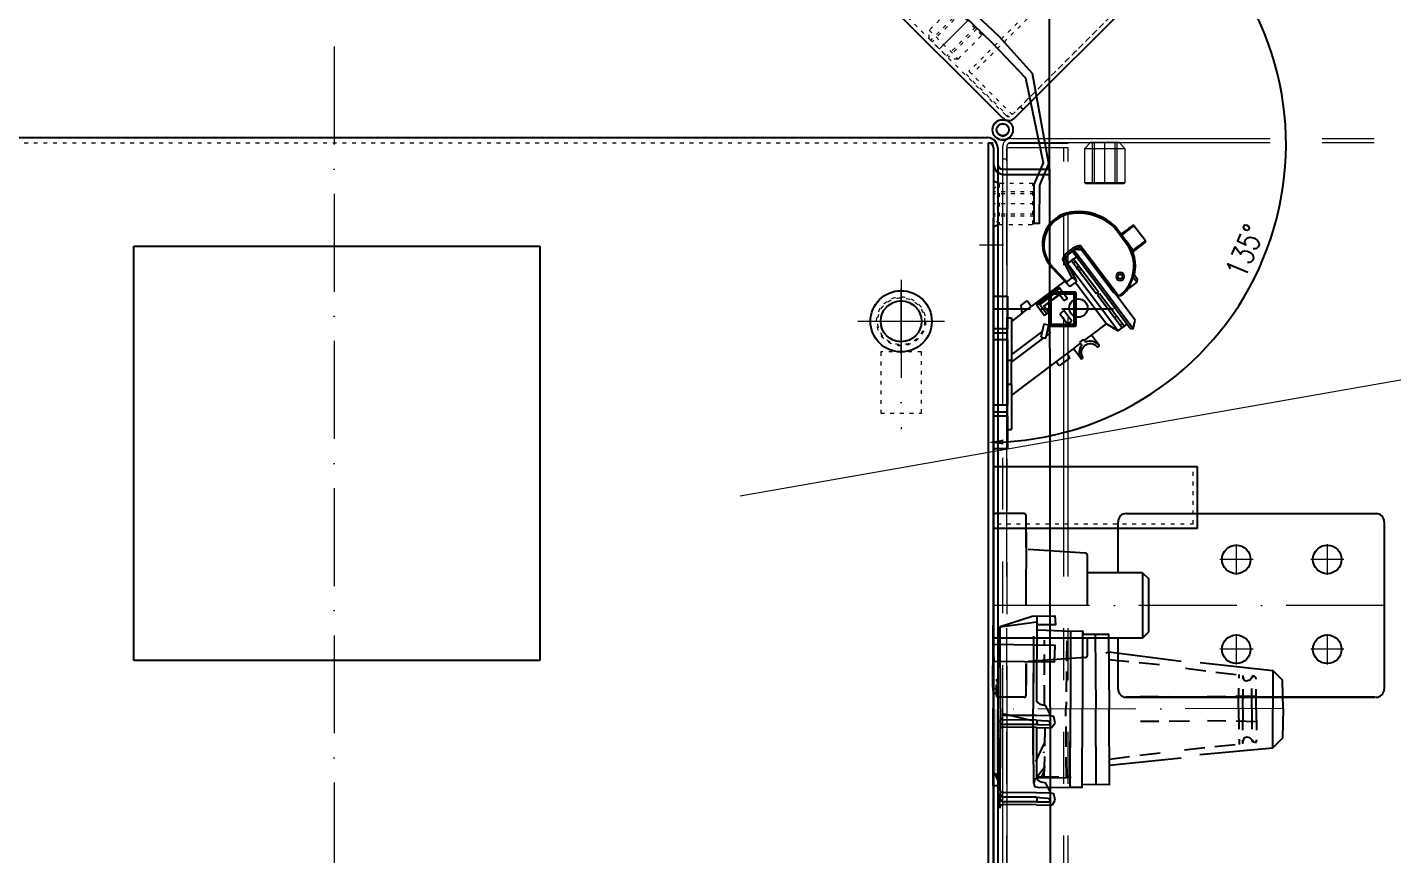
# Model space of a CAD drawing. Header units: millimetres. Extents: x 13152 to 58898, y -6229 to 3679.
# Drawn here: x 54797 to 55466, y 1775 to 2180 of the extents above; entities that cross this region are included whole.
import ezdxf

# ---------------------------------------------------------------- set-up
doc = ezdxf.new("R2010")
doc.units = ezdxf.units.MM
doc.header["$LTSCALE"] = 4
for name, pattern in [('ACAD_ISO03W100', [1.18, 0.47, -0.71]), ('ACAD_ISO10W100', [18, 12, -3, 0, -3]), ('CENTERX2', [101.6, 63.5, -12.7, 12.7, -12.7]), ('DASHED', [0.75, 0.5, -0.25]), ('PHANTOM', [63.5, 31.75, -6.35, 6.35, -6.35, 6.35, -6.35])]:
    doc.linetypes.add(name, pattern=pattern)
doc.layers.add('1', color=12, linetype='Continuous')
doc.layers.add('4虚线层', color=6, linetype='DASHED')
for name, color, linetype, lineweight in [('标注、文本', 3, 'Continuous', 25), ('粗实线', 4, 'Continuous', 53), ('铁心', 3, 'Continuous', 0)]:
    doc.layers.add(name, color=color, linetype=linetype, lineweight=lineweight)
doc.styles.add('TH_GBDIM', font='romans.shx', dxfattribs={"width": 0.8, "bigfont": 'gbcbig.shx'})
doc.dimstyles.new('TH_GBDIM1', dxfattribs={"dimscale": 3, "dimtxt": 3.5, "dimasz": 2.5, "dimexe": 2, "dimexo": 0, "dimgap": 1.5, "dimtad": 1, "dimdec": 1, "dimlfac": 0.03937, "dimzin": 0, "dimdsep": 46, "dimtxsty": 'TH_GBDIM', "dimcen": 2.5, "dimclrd": 3, "dimclre": 256, "dimclrt": 2, "dimadec": 0, "dimazin": 0, "dimtfac": 0.714286, "dimtdec": 1, "dimtmove": 0, "dimatfit": 3, "dimfxl": 1, "dimtzin": 0, "dimlwd": -1, "dimlwe": -1, "dimarcsym": 0})
picture_1 = doc.add_image_def('image1.png', size_in_pixel=(657, 671))

# ---------------------------------------------------------------- blocks, each defined once
blk = doc.blocks.new('2155655')
at = {"layer": '标注、文本'}
for p, q in [((23803.92, -1208), (23803.92, -1958)), ((23807.92, -1204), (24326.92, -1204)), ((23803.92, -1214), (23805.92, -1214)), ((23843.92, -1225.5), (23844.42, -1226))]:
    blk.add_line(p, q, dxfattribs=at)
at = {"layer": '标注、文本', "color": 2, "linetype": 'ACAD_ISO03W100', "lineweight": 18}
for p, q in [((23805.92, -1208.49), (23805.92, -1958)), ((23805.92, -1926.49), (23805.92, -1208.49)), ((23835.92, -1208.49), (23805.92, -1208.49)), ((23835.92, -1206.49), (23806.61, -1206.49)), ((23807.92, -1206), (24326.92, -1206)), ((23833.92, -1926.49), (23833.92, -1208.49)), ((23835.92, -1926.49), (23835.92, -1208.49)), ((23843.92, -1209), (23846.92, -1206)), ((23843.92, -1209), (23843.92, -1225.5)), ((23863.92, -1209), (23843.92, -1209)), ((23860.92, -1206), (23846.92, -1206)), ((23847.92, -1226), (23847.92, -1206)), ((23848.92, -1226), (23848.92, -1206)), ((23858.92, -1226), (23858.92, -1206)), ((23859.92, -1226), (23859.92, -1206)), ((23860.92, -1206), (23863.92, -1209)), ((23863.92, -1225.5), (23863.92, -1209)), ((23843.92, -1225.5), (23863.92, -1225.5)), ((23844.42, -1226), (23863.42, -1226))]:
    blk.add_line(p, q, dxfattribs=at)
at = {"layer": '标注、文本', "color": 1, "linetype": 'ACAD_ISO10W100', "lineweight": 18}
blk.add_line((23853.92, -1226), (23853.92, -1206), dxfattribs=at)
at = {"layer": '标注、文本'}
for radius in [5, 3]:
    blk.add_circle((23804.02, -1199.95), radius, dxfattribs=at)
blk.add_arc((23807.92, -1208), 4, 90, 180, dxfattribs=at)
at = {"layer": '标注、文本', "color": 2, "linetype": 'ACAD_ISO03W100', "lineweight": 18}
blk.add_arc((23807.92, -1208), 2, 90, 180, dxfattribs=at)
blk = doc.blocks.new('052656565')
at = {"layer": '标注、文本', "color": 6, "linetype": 'PHANTOM', "lineweight": 13}
for p, q in [((22982.24, -1208), (22982.24, -1958)), ((22984.24, -1208.49), (22984.24, -1958)), ((22984.24, -1926.49), (22984.24, -1208.49)), ((23014.24, -1208.49), (22984.24, -1208.49)), ((23014.24, -1206.49), (22984.93, -1206.49)), ((22986.24, -1204), (23505.24, -1204)), ((22986.24, -1206), (23505.24, -1206)), ((23012.24, -1926.49), (23012.24, -1208.49)), ((23014.24, -1926.49), (23014.24, -1208.49)), ((23022.24, -1209), (23025.24, -1206)), ((23022.24, -1209), (23022.24, -1225.5)), ((23042.24, -1209), (23022.24, -1209)), ((23039.24, -1206), (23025.24, -1206)), ((23026.24, -1226), (23026.24, -1206)), ((23027.24, -1226), (23027.24, -1206)), ((23032.24, -1226), (23032.24, -1206)), ((23037.24, -1226), (23037.24, -1206)), ((23038.24, -1226), (23038.24, -1206)), ((23039.24, -1206), (23042.24, -1209)), ((23042.24, -1225.5), (23042.24, -1209)), ((22982.24, -1214), (22984.24, -1214)), ((23022.24, -1225.5), (23022.74, -1226)), ((23022.24, -1225.5), (23042.24, -1225.5)), ((23022.74, -1226), (23041.74, -1226)), ((23041.74, -1226), (23042.24, -1225.5))]:
    blk.add_line(p, q, dxfattribs=at)
for radius in [5, 3]:
    blk.add_circle((22982.34, -1199.95), radius, dxfattribs=at)
for radius in [4, 2]:
    blk.add_arc((22986.24, -1208), radius, 90, 180, dxfattribs=at)
blk = doc.blocks.new('5354650')
at = {"layer": '4虚线层', "ltscale": 5}
h = blk.add_hatch(color=256, dxfattribs=at)
h.dxf.hatch_style = 2
h.paths.add_polyline_path([(26822.77, -1880.58), (26822.82, -1911.91), (26826.27, -1912.71)])
h = blk.add_hatch(color=256, dxfattribs=at)
h.dxf.hatch_style = 2
h.paths.add_polyline_path([(26822.77, -1880.58), (26826.22, -1881.38), (26826.27, -1912.71)])
at = {"layer": '标注、文本'}
h = blk.add_hatch(color=256, dxfattribs=at)
h.dxf.hatch_style = 2
h.paths.add_polyline_path([(26822.82, -1911.91), (26826.27, -1912.71), (26825.69, -1918.4)])
at = {"layer": '4虚线层', "ltscale": 5}
for points in [[(26847.88, -1879.09), (26847.98, -1847.07)], [(26842.5, -1858.18), (26842.4, -1880.74)], [(26916.92, -1860.8), (26945.22, -1864.42)], [(26950.22, -1864.84), (26949.53, -1864.68), (26949.37, -1865.38)], [(26945.06, -1865.11), (26945.43, -1866.65), (26946.82, -1866.97), (26948.36, -1866.6), (26949.37, -1865.38)], [(26951.55, -1881.18), (26951.45, -1865.85), (26950.91, -1865), (26950.22, -1864.84)], [(26918.73, -1875.05), (26894.79, -1874.63)], [(26951.6, -1874.63), (26927.51, -1874.9)], [(26846.28, -1914.41), (26844.04, -1914.62), (26847.82, -1914.04), (26848.25, -1890.1)], [(26918.94, -1886.76), (26894.85, -1887.02)], [(26951.66, -1887.03), (26927.72, -1886.6)], [(26916.44, -1900.75), (26944.79, -1897.82)], [(26949.58, -1896.02), (26948.36, -1895.01), (26946.97, -1894.69), (26945.43, -1895.06), (26944.95, -1897.13)], [(26949.58, -1896.02), (26950.11, -1896.87), (26950.8, -1897.03)], [(26950.8, -1897.03), (26951.5, -1897.19), (26951.82, -1895.8)]]:
    blk.add_lwpolyline(points, dxfattribs=at)
for points in [[(26858.84, -1847.39), (26858.84, -1847.39), (26858.41, -1880.79), (26858.41, -1880.79)], [(26860.59, -1849.25), (26860.59, -1849.25), (26860.64, -1880.58), (26860.64, -1880.58)], [(26879.32, -1856.49), (26879.32, -1856.49), (26907.77, -1859.41), (26907.77, -1859.41)], [(26942.93, -1880.64), (26942.93, -1880.64), (26943.15, -1863.94), (26943.15, -1863.94)], [(26945.01, -1881.12), (26945.01, -1881.12), (26945.22, -1864.42), (26945.22, -1864.42)], [(26950.22, -1864.84), (26950.22, -1864.84), (26950.38, -1864.15), (26950.38, -1864.15)], [(26949.48, -1880.7), (26949.48, -1880.7), (26949.37, -1865.38), (26949.37, -1865.38)], [(26858.67, -1914.36), (26858.67, -1914.36), (26858.41, -1880.79), (26858.41, -1880.79)], [(26942.93, -1880.64), (26942.93, -1880.64), (26943.25, -1898.2), (26943.25, -1898.2)], [(26945.01, -1881.12), (26945.01, -1881.12), (26944.79, -1897.82), (26944.79, -1897.82)], [(26949.48, -1880.7), (26949.48, -1880.7), (26949.42, -1896.71), (26949.42, -1896.71)], [(26951.55, -1881.18), (26951.55, -1881.18), (26951.82, -1895.8), (26951.82, -1895.8)], [(26843.72, -1906.54), (26843.72, -1906.54), (26848.03, -1897.34), (26848.03, -1897.34)], [(26847.61, -1902.34), (26847.61, -1902.34), (26847.77, -1901.65), (26847.77, -1901.65)], [(26879.68, -1905.37), (26879.68, -1905.37), (26908.2, -1901.76), (26908.2, -1901.76)], [(26848.24, -1909.04), (26848.24, -1909.04), (26844.04, -1914.62), (26844.04, -1914.62)], [(26847.77, -1911.11), (26847.77, -1911.11), (26846.28, -1914.41), (26846.28, -1914.41)], [(26842.71, -1917.23), (26842.71, -1917.23), (26842.87, -1916.54), (26842.87, -1916.54)], [(26844.89, -1914.09), (26844.89, -1914.09), (26860.9, -1914.15), (26860.9, -1914.15)]]:
    blk.add_open_spline(points, degree=3, dxfattribs=at)
at = {"layer": '标注、文本', "color": 1, "linetype": 'ACAD_ISO10W100', "lineweight": 18}
blk.add_line((26964.8, -1880.59), (26822.77, -1880.88), dxfattribs=at)
at = {"layer": '标注、文本'}
for points in [[(26844.16, -1835.26), (26841.92, -1835.47), (26826.18, -1840.58)], [(26844.16, -1835.26), (26852.93, -1835.1), (26853.36, -1839.57), (26843.89, -1839.57)], [(26844.16, -1835.26), (26844.05, -1876.75), (26844.58, -1877.6), (26845.8, -1878.61)], [(26826.38, -1880.68), (26826.18, -1840.58), (26844.21, -1838.18)], [(26844.79, -1841.96), (26860.65, -1842.71), (26866.5, -1842.6), (26866.49, -1880.48)], [(26866.5, -1842.6), (26866.87, -1844.14), (26879.26, -1844.09), (26879.58, -1880.58)], [(26872.72, -1844.04), (26873.04, -1880.53)], [(26877.88, -1853.24), (26879.42, -1852.87), (26914.8, -1857.39)], [(26924.1, -1858.09), (26959.64, -1861.92), (26959.64, -1880.86)], [(26964.8, -1880.59), (26964.37, -1866.65), (26959.64, -1861.92)], [(26826.38, -1880.68), (26825.69, -1918.4), (26822.76, -1918.45), (26822.77, -1880.58)], [(26826.38, -1880.68), (26826.06, -1919.94), (26826.43, -1921.48), (26827.82, -1921.8)], [(26826.28, -1884.3), (26826.65, -1885.84), (26828.03, -1886.16)], [(26844.89, -1914.09), (26843.19, -1915.16), (26842.71, -1917.23), (26843.08, -1918.77), (26845.16, -1919.25), (26860.48, -1919.15), (26866.33, -1919.04), (26866.49, -1880.48)], [(26843.94, -1889.84), (26844.04, -1914.62), (26858.67, -1914.36), (26860.21, -1913.99), (26860.53, -1912.6), (26860.64, -1880.58)], [(26851.07, -1884.2), (26848.57, -1879.25), (26845.8, -1878.61)], [(26853.19, -1887.6), (26852.82, -1886.06), (26852.45, -1884.52), (26851.07, -1884.2)], [(26866.65, -1917.66), (26879.73, -1917.77), (26879.58, -1880.58)], [(26923.89, -1903.19), (26959.63, -1899.79), (26959.64, -1880.86)], [(26964.8, -1880.59), (26964.37, -1895.06), (26959.63, -1899.79)], [(26825.8, -1886.38), (26826.86, -1888.08), (26828.25, -1888.4)], [(26827.93, -1889.78), (26826.38, -1890.15), (26826.06, -1891.54)], [(26843.94, -1889.84), (26844.04, -1914.62), (26844.57, -1915.48), (26845.8, -1916.49)], [(26843.94, -1889.84), (26851.17, -1890.05)], [(26844.04, -1886.22), (26844.26, -1888.45)], [(26844.04, -1886.22), (26844.26, -1888.45)], [(26850.8, -1888.51), (26850.43, -1886.96), (26849.04, -1886.64)], [(26851.17, -1890.05), (26852.18, -1888.83), (26853.19, -1887.6)], [(26879.74, -1908.3), (26914.79, -1904.74)], [(26851.06, -1922.07), (26848.56, -1917.12), (26845.8, -1916.49)], [(26825.8, -1924.25), (26826.86, -1925.95), (26828.24, -1926.27)], [(26826.06, -1919.94), (26826.27, -1922.18), (26826.65, -1923.72), (26828.03, -1924.04)], [(26826.06, -1929.41), (26826.27, -1922.18)], [(26850.8, -1926.38), (26850.42, -1924.84), (26849.04, -1924.52)], [(26853.19, -1925.48), (26852.82, -1923.93), (26852.45, -1922.39), (26851.06, -1922.07)], [(26827.92, -1927.66), (26826.38, -1928.03), (26826.06, -1929.41)], [(26843.93, -1927.71), (26851.17, -1927.92)], [(26851.17, -1927.92), (26852.02, -1927.39), (26853.19, -1925.48)]]:
    blk.add_lwpolyline(points, dxfattribs=at)
blk.add_lwpolyline([(26823.04, -1857.33), (26852.82, -1857.65), (26853.2, -1849.73), (26822.72, -1849.25)], close=True, dxfattribs=at)
for points in [[(26860.65, -1842.71), (26860.65, -1842.71), (26860.64, -1880.58), (26860.64, -1880.58)], [(26842.61, -1845.1), (26842.61, -1845.1), (26842.4, -1880.74), (26842.4, -1880.74)], [(26827.29, -1883.08), (26827.29, -1883.08), (26842.5, -1886.59), (26842.5, -1886.59)], [(26843.83, -1883.98), (26843.83, -1883.98), (26827.82, -1883.93), (26827.82, -1883.93)], [(26842.29, -1903.29), (26842.29, -1903.29), (26842.4, -1880.74), (26842.4, -1880.74)], [(26842.71, -1917.23), (26842.71, -1917.23), (26842.4, -1880.74), (26842.4, -1880.74)], [(26851.07, -1884.2), (26851.07, -1884.2), (26843.83, -1883.98), (26843.83, -1883.98)], [(26860.48, -1919.15), (26860.48, -1919.15), (26860.64, -1880.58), (26860.64, -1880.58)], [(26873.19, -1917.71), (26873.19, -1917.71), (26873.04, -1880.53), (26873.04, -1880.53)], [(26843.94, -1889.84), (26843.94, -1889.84), (26827.93, -1889.78), (26827.93, -1889.78)], [(26844.04, -1886.22), (26844.04, -1886.22), (26828.03, -1886.16), (26828.03, -1886.16)], [(26844.26, -1888.45), (26844.26, -1888.45), (26828.25, -1888.4), (26828.25, -1888.4)], [(26844.04, -1886.22), (26844.04, -1886.22), (26849.04, -1886.64), (26849.04, -1886.64)], [(26844.26, -1888.45), (26844.26, -1888.45), (26850.8, -1888.51), (26850.8, -1888.51)], [(26850.8, -1888.51), (26850.8, -1888.51), (26850.96, -1887.81), (26850.96, -1887.81)], [(26843.83, -1921.86), (26843.83, -1921.86), (26827.82, -1921.8), (26827.82, -1921.8)], [(26844.04, -1924.09), (26844.04, -1924.09), (26828.03, -1924.04), (26828.03, -1924.04)], [(26851.06, -1922.07), (26851.06, -1922.07), (26843.83, -1921.86), (26843.83, -1921.86)], [(26844.04, -1924.09), (26844.04, -1924.09), (26844.25, -1926.33), (26844.25, -1926.33)], [(26844.04, -1924.09), (26844.04, -1924.09), (26849.04, -1924.52), (26849.04, -1924.52)], [(26843.93, -1927.71), (26843.93, -1927.71), (26827.92, -1927.66), (26827.92, -1927.66)], [(26844.25, -1926.33), (26844.25, -1926.33), (26828.24, -1926.27), (26828.24, -1926.27)], [(26844.25, -1926.33), (26844.25, -1926.33), (26850.8, -1926.38), (26850.8, -1926.38)], [(26850.8, -1926.38), (26850.8, -1926.38), (26850.96, -1925.69), (26850.96, -1925.69)]]:
    blk.add_open_spline(points, degree=3, dxfattribs=at)
blk = doc.blocks.new('22')
at = {"layer": '4虚线层', "ltscale": 5}
for q in [(27059.14, -2036.76), (27059.14, -2081.14)]:
    blk.add_line((27059.14, -2007.32), q, dxfattribs=at)
at = {"layer": '标注、文本'}
for p, q in [((26882.85, -2003.32), (26868.85, -2003.32)), ((26883.85, -2019.88), (26883.85, -2004.32)), ((26932.85, -2003.34), (27055.59, -2003.34)), ((26883.85, -2019.89), (26883.85, -2009.33)), ((26883.85, -2019.9), (26883.85, -2009.34)), ((26928.85, -2032.34), (26928.85, -2007.34)), ((26928.85, -2032.34), (26928.85, -2007.34)), ((27059.14, -2007.32), (27059.14, -2089.32)), ((26912.91, -2022.76), (26884.78, -2020.89)), ((26912.91, -2022.78), (26884.78, -2020.9)), ((26913.85, -2048.33), (26913.85, -2023.76)), ((26913.85, -2048.34), (26913.85, -2023.77)), ((26940.85, -2032.34), (26913.85, -2032.34)), ((26940.85, -2032.34), (26943.85, -2035.34)), ((26940.85, -2032.34), (26940.85, -2064.34)), ((26940.85, -2032.34), (26943.85, -2035.34)), ((26940.85, -2032.34), (26940.85, -2064.34)), ((26943.85, -2061.34), (26943.85, -2035.34)), ((26943.85, -2061.34), (26943.85, -2035.34)), ((26940.85, -2064.34), (26867.85, -2064.34)), ((26913.85, -2072.89), (26913.85, -2064.33)), ((26913.85, -2072.9), (26913.85, -2064.34)), ((26928.85, -2089.34), (26928.85, -2064.34)), ((26940.85, -2064.34), (26943.85, -2061.34)), ((26940.85, -2064.34), (26943.85, -2061.34)), ((26883.85, -2076.76), (26883.85, -2087.33)), ((26883.85, -2092.32), (26883.85, -2076.76)), ((26883.85, -2076.77), (26883.85, -2087.34)), ((26912.91, -2073.89), (26884.78, -2075.76)), ((26912.91, -2073.9), (26884.78, -2075.78)), ((26869.35, -2084.42), (26869.35, -2085.37)), ((26869.33, -2092.32), (26869.35, -2087.31)), ((26869.35, -2085.37), (26869.9, -2085.37)), ((26869.35, -2085.37), (26869.9, -2085.37)), ((26869.9, -2087.31), (26869.35, -2087.31)), ((26869.9, -2085.37), (26869.9, -2087.31)), ((26882.85, -2093.32), (26870.33, -2093.32)), ((27054.81, -2093.3), (26932.85, -2093.34)), ((26932.85, -2093.34), (27054.81, -2093.3))]:
    blk.add_line(p, q, dxfattribs=at)
at = {"layer": '标注、文本', "color": 1, "linetype": 'ACAD_ISO10W100', "lineweight": 18}
for p, q in [((26986.74, -2018.35), (26986.74, -2033.31)), ((27031.24, -2018.35), (27031.24, -2033.31)), ((26994.84, -2025.83), (26978.65, -2025.83)), ((26994.94, -2025.83), (26978.75, -2025.83)), ((27039.34, -2025.83), (27023.15, -2025.83)), ((27039.44, -2025.83), (27023.25, -2025.83)), ((27059.14, -2048.33), (26867.85, -2048.33)), ((26986.74, -2062.35), (26986.74, -2077.31)), ((27031.24, -2062.35), (27031.24, -2077.31)), ((26994.84, -2069.83), (26978.65, -2069.83)), ((26994.94, -2069.83), (26978.75, -2069.83)), ((27039.34, -2069.83), (27023.15, -2069.83)), ((27039.44, -2069.83), (27023.25, -2069.83))]:
    blk.add_line(p, q, dxfattribs=at)
at = {"layer": '标注、文本'}
for points in [[(26867.7, -2048.14), (26867.38, -2087.39), (26867.75, -2088.94), (26869.13, -2089.26)], [(26867.38, -2087.39), (26867.59, -2089.63), (26867.96, -2091.17), (26869.34, -2091.49)]]:
    blk.add_lwpolyline(points, dxfattribs=at)
for centre in [(26986.74, -2025.8), (27031.24, -2025.8), (26986.74, -2069.8), (27031.24, -2069.8)]:
    blk.add_circle(centre, 7, dxfattribs=at)
for centre, radius, start, end in [((26868.85, -2004.32), 1, 90, 180), ((26882.85, -2004.32), 1, 0, 90), ((26932.85, -2007.34), 4, 90, 180), ((27055.14, -2007.32), 4, 0, 90), ((26912.85, -2023.76), 1, 0, 86.18593), ((26912.85, -2023.77), 1, 0, 86.18593), ((26912.85, -2072.89), 1, 273.81407, 0), ((26912.85, -2072.9), 1, 273.81407, 0), ((26932.85, -2089.34), 4, 180, 270), ((27055.14, -2089.32), 4, 270, 0), ((26870.33, -2092.32), 1, 180, 270), ((26882.85, -2092.32), 1, 270, 0)]:
    blk.add_arc(centre, radius, start, end, dxfattribs=at)
blk.add_open_spline([(26883.93, -2012.55), (26883.93, -2012.55), (26883.71, -2048.19), (26883.71, -2048.19)], degree=3, dxfattribs=at)
blk = doc.blocks.new('*D298')
at = {"layer": 'Defpoints', "color": 0, "transparency": 16777216}
for p in [(55810.97, 2665.72), (55280.64, 2135.39), (55267.68, 2123.39), (55370.83, 2019.29), (55267.68, 1379.88)]:
    blk.add_point(p, dxfattribs=at)
at = {"layer": '标注、文本', "color": 3, "transparency": 16777216}
blk.add_arc((55267.68, 2122.43), 145.87, 272.94626, 42.05374, dxfattribs=at)
for points in [[(55375.09, 2219.28), (55376.9, 2221), (55370.83, 2225.58)], [(55275.21, 1975.51), (55275.15, 1978.01), (55267.68, 1976.57)]]:
    blk.add_solid(points, dxfattribs=at)
at = {"layer": '标注、文本', "color": 2, "transparency": 16777216, "insert": (55393.44, 2070.34), "char_height": 10.5, "attachment_point": 5, "rotation": 67.5, "style": 'TH_GBDIM'}
blk.add_mtext('135°', dxfattribs=at)
blk = doc.blocks.new('*D313')
at = {"layer": 'Defpoints', "color": 0, "transparency": 16777216}
for p in [(55297.82, 2199.12), (55297.82, 2105.15), (54625.43, 2096.91)]:
    blk.add_point(p, dxfattribs=at)
at = {"layer": '标注、文本', "transparency": 16777216}
for p, q in [((54625.43, 2096.91), (54625.43, 2205.12)), ((55297.82, 2105.15), (55297.82, 2205.12))]:
    blk.add_line(p, q, dxfattribs=at)
at = {"layer": '标注、文本', "color": 3, "transparency": 16777216}
blk.add_line((54632.93, 2199.12), (55290.32, 2199.12), dxfattribs=at)
for points in [[(54632.93, 2200.37), (54632.93, 2197.87), (54625.43, 2199.12)], [(55290.32, 2200.37), (55290.32, 2197.87), (55297.82, 2199.12)]]:
    blk.add_solid(points, dxfattribs=at)
at = {"layer": '标注、文本', "color": 2, "transparency": 16777216, "insert": (54961.63, 2211.62), "char_height": 10.5, "attachment_point": 5, "style": 'TH_GBDIM'}
blk.add_mtext('26.5 [672.39]', dxfattribs=at)

msp = doc.modelspace()

# ---------------------------------------------------------------- linework, layer by layer
at = {"color": 0, "lineweight": 25}
msp.add_line((55344.69, 2074.6), (55338.66, 2070.13), dxfattribs=at)
at = {"layer": '1', "color": 7, "linetype": 'Continuous', "lineweight": 25}
for p, q in [((55308.15, 2089.12), (55308.03, 2089.35)), ((55327.8, 2083.98), (55327.68, 2084.21)), ((55329.72, 2082.52), (55329.51, 2082.74)), ((55335.38, 2074.04), (55330.4, 2080.64)), ((55330.79, 2080.96), (55330.67, 2081.18)), ((55332.58, 2078.65), (55330.67, 2081.18)), ((55330.79, 2080.96), (55335.76, 2074.36)), ((55330.83, 2081.19), (55332.74, 2078.66)), ((55331.05, 2080.98), (55330.83, 2081.19)), ((55331.05, 2080.98), (55336.01, 2074.38)), ((55332.74, 2078.66), (55332.58, 2078.65)), ((55344.72, 2075.24), (55339.13, 2082.67)), ((55329.33, 2049.68), (55312.55, 2071.94)), ((55312.99, 2073), (55331.49, 2048.46)), ((55333.87, 2077.16), (55333.71, 2077.15)), ((55335.65, 2074.57), (55333.71, 2077.15)), ((55333.87, 2077.16), (55335.81, 2074.58)), ((55335.76, 2074.36), (55335.65, 2074.57)), ((55336.01, 2074.38), (55335.81, 2074.58)), ((55337.33, 2071.92), (55337.21, 2072.13)), ((55296.24, 2065.95), (55296.36, 2065.73)), ((55308.94, 2057.26), (55304.2, 2066.56)), ((55305.31, 2066.59), (55310.76, 2055.9)), ((55305.52, 2066.6), (55305.35, 2066.59)), ((55310.79, 2055.9), (55305.35, 2066.59)), ((55306.69, 2064.3), (55305.52, 2066.6)), ((55305.56, 2066.6), (55305.54, 2066.63)), ((55305.56, 2066.6), (55306.72, 2064.32)), ((55310.92, 2067.48), (55306.56, 2064.2)), ((55308.53, 2065.67), (55309.6, 2066.48)), ((55308.53, 2065.67), (55320.65, 2049.58)), ((55309.45, 2070.7), (55309.35, 2069.56)), ((55323.35, 2050.99), (55309.35, 2069.56)), ((55309.6, 2066.48), (55321.72, 2050.39)), ((55324.14, 2051.59), (55309.65, 2070.82)), ((55313.46, 2070.72), (55310.01, 2071.01)), ((55326.78, 2053.58), (55313.89, 2070.69)), ((55307, 2053.75), (55298.87, 2062.27)), ((55299.25, 2062.59), (55306.26, 2055.24)), ((55306.56, 2064.2), (55327.77, 2036.04)), ((55309.47, 2064.41), (55310.54, 2065.22)), ((55313.29, 2061.57), (55312.22, 2060.76)), ((55340.92, 2056.41), (55339.14, 2058.77)), ((55305.29, 2055.54), (55288.89, 2043.18)), ((55291.27, 2044.17), (55302.45, 2052.6)), ((55300.99, 2051.04), (55302.67, 2052.31)), ((55302.8, 2052.13), (55301.13, 2050.87)), ((55302.45, 2052.6), (55302.67, 2052.31)), ((55302.67, 2052.31), (55302.8, 2052.13)), ((55302.8, 2052.13), (55306.58, 2047.12)), ((55306.26, 2055.24), (55308.94, 2057.26)), ((55307.87, 2052.88), (55311.07, 2055.29)), ((55310.51, 2054.87), (55317.02, 2046.22)), ((55339.67, 2036.47), (55326.78, 2053.58)), ((55335.28, 2050.91), (55340.73, 2055.01)), ((55338.81, 2057.56), (55340.73, 2055.01)), ((55340.73, 2055.01), (55340.92, 2056.41)), ((55270.18, 2048.25), (55277.18, 2048.25)), ((55277.18, 2048.25), (55277.18, 2032.16)), ((55283.92, 2043.83), (55286.77, 2045.99)), ((55288.89, 2043.17), (55286.77, 2045.99)), ((55292.57, 2044.77), (55300.96, 2051.09)), ((55301.39, 2050.52), (55293.01, 2044.2)), ((55294.95, 2043.28), (55302.54, 2048.99)), ((55295.07, 2043.12), (55302.66, 2048.83)), ((55300.99, 2051.04), (55300.96, 2051.09)), ((55301.13, 2050.87), (55300.99, 2051.04)), ((55304.9, 2045.86), (55301.13, 2050.87)), ((55304.9, 2045.86), (55306.58, 2047.12)), ((55317.02, 2046.22), (55325.75, 2034.64)), ((55320.65, 2049.58), (55321.72, 2050.39)), ((55321.25, 2048.79), (55322.32, 2049.59)), ((55321.25, 2048.79), (55333.37, 2032.7)), ((55322.32, 2049.59), (55334.44, 2033.5)), ((55337.34, 2032.42), (55323.35, 2050.99)), ((55338.81, 2032.13), (55324.14, 2051.59)), ((55331.14, 2047.79), (55332.04, 2048.47)), ((55334.06, 2049.34), (55333.95, 2049.44)), ((55284.41, 2039.81), (55279.18, 2035.87)), ((55284.41, 2039.8), (55283.92, 2043.83)), ((55284.41, 2039.8), (55288.89, 2043.17)), ((55291.27, 2044.17), (55291.47, 2043.91)), ((55291.47, 2043.91), (55292.59, 2044.75)), ((55291.6, 2043.73), (55291.47, 2043.91)), ((55292.72, 2044.57), (55291.6, 2043.73)), ((55291.6, 2043.73), (55295.4, 2038.7)), ((55292.57, 2044.77), (55292.59, 2044.75)), ((55292.59, 2044.75), (55292.72, 2044.57)), ((55292.72, 2044.57), (55296.52, 2039.54)), ((55297.31, 2040.14), (55294.95, 2043.28)), ((55295.4, 2038.7), (55296.52, 2039.54)), ((55296.52, 2039.54), (55297.31, 2040.14)), ((55304.86, 2041.13), (55302.86, 2039.62)), ((55302.86, 2039.62), (55306.77, 2034.43)), ((55308.77, 2035.94), (55304.86, 2041.13)), ((55277.18, 2032.16), (55270.18, 2032.16)), ((55277.18, 2037.57), (55279.18, 2037.57)), ((55277.18, 2030.24), (55277.18, 2032.16)), ((55279.18, 2037.57), (55279.18, 2016.84)), ((55294.97, 2034.51), (55293.51, 2028.18)), ((55297.4, 2033.95), (55294.97, 2034.51)), ((55295.94, 2027.61), (55297.4, 2033.95)), ((55296.93, 2031.88), (55298.21, 2030.17)), ((55306.77, 2034.43), (55308.77, 2035.94)), ((55318.33, 2029.06), (55325.75, 2034.64)), ((55325.75, 2034.64), (55331.41, 2031.21)), ((55327.77, 2036.04), (55331.41, 2031.21)), ((55327.77, 2036.04), (55327.77, 2036.04)), ((55329.68, 2037.6), (55330.75, 2038.41)), ((55331.41, 2031.21), (55335.77, 2034.5)), ((55332.42, 2033.96), (55333.5, 2034.76)), ((55333.37, 2032.7), (55334.44, 2033.5)), ((55337.34, 2032.42), (55338.81, 2032.13)), ((55338.81, 2032.13), (55339.67, 2036.47)), ((55270.18, 2030.24), (55277.18, 2030.24)), ((55270.18, 2026.96), (55277.18, 2026.96)), ((55277.18, 2026.96), (55277.18, 2030.24)), ((55277.18, 2026.96), (55277.18, 1994.78)), ((55294.12, 2030.85), (55279.18, 2019.59)), ((55279.18, 2015.83), (55295.08, 2027.81)), ((55293.51, 2028.18), (55295.94, 2027.61)), ((55296.18, 2028.64), (55298.21, 2030.17)), ((55312.6, 2025.7), (55314.36, 2027.02)), ((55312.6, 2025.7), (55313.67, 2024.28)), ((55315.43, 2025.6), (55314.36, 2027.02)), ((55314.79, 2026.45), (55318.3, 2029.1)), ((55322.19, 2023.95), (55318.3, 2029.1)), ((55300.98, 2016.03), (55306.25, 2020)), ((55307.78, 2017.97), (55306.25, 2020)), ((55306.28, 2019.97), (55309.55, 2022.44)), ((55309.52, 2022.48), (55313.03, 2025.13)), ((55313.4, 2017.33), (55309.52, 2022.48)), ((55321.66, 2023.55), (55322.19, 2023.95)), ((55277.18, 2016.84), (55279.18, 2016.84)), ((55279.18, 2004.91), (55279.18, 2016.84)), ((55279.18, 1999.56), (55301, 2016)), ((55302.51, 2014), (55300.98, 2016.03)), ((55307.78, 2017.97), (55302.51, 2014)), ((55313.4, 2017.33), (55313.93, 2017.72)), ((55279.18, 2004.91), (55277.18, 2004.91)), ((55279.18, 2004.91), (55279.18, 1982.87)), ((55277.18, 1994.78), (55270.18, 1994.78)), ((55277.18, 1991.5), (55277.18, 1994.78)), ((55270.18, 1991.5), (55277.18, 1991.5)), ((55270.18, 1989.58), (55277.18, 1989.58)), ((55277.18, 1989.58), (55277.18, 1991.5)), ((55277.18, 1989.58), (55277.18, 1973.49)), ((55277.18, 1982.87), (55279.18, 1982.87))]:
    msp.add_line(p, q, dxfattribs=at)
at = {"layer": '1', "color": 1, "linetype": 'CENTERX2', "lineweight": -3, "ltscale": 0.1}
msp.add_line((55329.18, 2041.88), (55270.18, 2041.88), dxfattribs=at)
at = {"layer": '1', "color": 7, "linetype": 'Continuous', "lineweight": 25, "extrusion": (0, 0, -1)}
msp.add_circle((-55332.35, 2057.82), 2, dxfattribs=at)
at = {"layer": '1', "color": 7, "linetype": 'Continuous', "lineweight": 25}
for centre, radius in [((55332.35, 2057.82), 1.13), ((55311.91, 2042.37), 4.5)]:
    msp.add_circle(centre, radius, dxfattribs=at)
at = {"layer": '1', "color": 7, "linetype": 'Continuous', "lineweight": 25, "extrusion": (0, 0, -1)}
msp.add_arc((-55317.79, 2020.64), 4.37, 328.89461, 137.10539, dxfattribs=at)
at = {"layer": '1', "color": 7, "linetype": 'Continuous', "lineweight": 25}
for centre, radius, start, end in [((55317.79, 2020.64), 5.5, 37, 115.46304), ((55317.79, 2020.64), 5.5, 138.53696, 217), ((55321.36, 2023.95), 0.5, 222.89461, 307), ((55313.63, 2018.12), 0.5, 307, 31.10539)]:
    msp.add_arc(centre, radius, start, end, dxfattribs=at)
for centre, major_axis, ratio, start_param, end_param in [((55310.45, 2073.3), (-14.09, -7.58), 0.99884, 4.363996, 6.551417), ((55310.33, 2073.53), (14.09, 7.58), 0.99884, 1.222403, 3.141558), ((55310.47, 2073.28), (13.65, 7.34), 0.99884, 1.222403, 3.409825), ((55311.77, 2063.64), (22.9, 12.31), 0.99884, 0.41949, 1.222403), ((55311.89, 2063.42), (-22.9, -12.31), 0.99884, 3.561083, 4.363996), ((55308.22, 2088.63), (0.072, -0.495), 0.016437, 1.52552, 3.096316), ((55311.91, 2063.4), (22.46, 12.08), 0.99884, 0.41949, 1.222403), ((55311.93, 2063.66), (18.61, 18.16), 0.998343, 0.13937, 0.871114), ((55327.49, 2083.59), (-0.306, -0.396), 0.043972, 1.551165, 3.121962), ((55318.02, 2071.31), (13.65, 7.34), 0.99884, 0.152631, 0.41949), ((55317.89, 2071.55), (14.09, 7.58), 0.99884, 0.15263, 0.41949), ((55327.23, 2083.43), (-0.612, -0.791), 0.056989, 3.133584, 3.6194), ((55318.01, 2071.33), (-14.09, -7.58), 0.99884, 3.294223, 3.561083), ((55318.05, 2071.56), (11.45, 11.17), 0.998343, 6.155695, 6.422555), ((55318.27, 2071.35), (11.45, 11.17), 0.998343, 6.155695, 6.283216), ((55330.39, 2080.66), (-0.399, -0.301), 0.047588, 1.564147, 3.1339), ((55330.03, 2080.59), (-0.799, -0.601), 0.05708, 3.159746, 3.671896), ((55324.85, 2072.53), (13.66, 10.29), 0.004763, -0.944344, -0.057398), ((55325.15, 2072.13), (13.98, 10.53), 0.004753, 5.322503, 6.287199), ((55315.2, 2060.77), (-10.96, -5.89), 0.99884, 4.39833, 5.304677), ((55315.18, 2060.81), (10.08, 5.42), 0.99884, 1.309893, 2.118457), ((55315.39, 2060.57), (-0.82, 11.68), 0.999962, 0.172283, 0.96125), ((55320.6, 2062.9), (16.29, 8.76), 0.99884, 4.89389, 6.435766), ((55320.59, 2062.93), (-16.73, -9), 0.99884, 1.848722, 3.294173), ((55335.37, 2074.06), (-0.399, -0.301), 0.047588, 1.563859, 3.1339), ((55335.01, 2073.98), (-0.799, -0.602), 0.004753, 3.156454, 3.668086), ((55330.75, 2064.71), (-13.98, -10.53), 0.004753, 3.1467, 4.123831), ((55315.57, 2060.58), (-0.82, 11.68), 0.999962, 0.481281, 0.96125), ((55315.42, 2060.83), (-8.19, -7.99), 0.998343, 4.602073, 4.979929), ((55315.57, 2060.58), (-0.82, 11.68), 0.999962, 0.188779, 0.405853), ((55315.42, 2060.83), (-8.19, -7.99), 0.998343, 4.191387, 4.291709), ((55320.84, 2062.94), (13.6, 13.27), 0.998343, 5.276241, 5.892279), ((55299.24, 2062.61), (0.362, 0.345), 0.046425, 3.128817, 4.699614), ((55325.15, 2072.13), (13.98, 10.53), 0.004753, 2.946494, 3.582151), ((55324.85, 2072.53), (-13.58, -10.23), 0.004753, 0.026533, 0.373337), ((55331.75, 2051.45), (2.64, 1.42), 0.99884, 4.135252, 4.354564), ((55331.99, 2051.46), (-2.15, -2.1), 0.998343, 0.817037, 0.867657), ((55320.84, 2062.94), (13.6, 13.27), 0.998343, 4.710195, 4.850406)]:
    msp.add_ellipse(centre, major_axis=major_axis, ratio=ratio, start_param=start_param, end_param=end_param, dxfattribs=at)
at = {"layer": '1', "color": 7, "linetype": 'Continuous', "lineweight": 25, "extrusion": (0, 0, -1)}
for centre, major_axis, ratio, start_param, end_param in [((55331.35, 2078.84), (-1.39, 0.18), 0.001239, 3.147709, 3.666537), ((55332.81, 2076.9), (-1.06, -0.26), 0.001376, 2.614119, 3.133686), ((55320.48, 2063.14), (11.36, -15.26), 0.998745, 4.706556, 4.859166), ((55320.64, 2063.15), (11.11, -15.44), 0.99877, 4.690072, 5.567381), ((55324.63, 2059.06), (-15.47, -11.35), 0.089062, 2.738165, 2.767688), ((55305.79, 2055.07), (-2.08, 2.19), 0.012676, 3.143075, 4.080568), ((55309.68, 2058), (1.38, -2.71), 0.00104, 5.600881, 6.283298)]:
    msp.add_ellipse(centre, major_axis=major_axis, ratio=ratio, start_param=start_param, end_param=end_param, dxfattribs=at)
at = {"layer": '1', "color": 7, "linetype": 'Continuous', "lineweight": 25}
for points, knots in [([(55339.12, 2082.66), (55339.12, 2082.68), (55339.07, 2082.74), (55338.96, 2082.82), (55338.83, 2082.86), (55338.71, 2082.87), (55338.62, 2082.86), (55338.56, 2082.84), (55338.52, 2082.82), (55338.5, 2082.81), (55338.49, 2082.81)], [0, 0, 0, 0, 0.060474, 0.246886, 0.39669, 0.524783, 0.633814, 0.728275, 0.835523, 1, 1, 1, 1]), ([(55312.55, 2071.94), (55312.55, 2071.93), (55312.57, 2071.96), (55312.62, 2072.08), (55312.66, 2072.16), (55312.78, 2072.47), (55312.88, 2072.74), (55312.99, 2073)], [0, 0, 0, 0, 0.25, 0.25, 0.5, 0.5, 1, 1, 1, 1]), ([(55335.4, 2075.21), (55335.58, 2075), (55335.76, 2074.79), (55336.18, 2074.27), (55336.42, 2073.96), (55336.89, 2073.32), (55337.11, 2072.99), (55337.73, 2071.99), (55338.11, 2071.3), (55338.44, 2070.59)], [0, 0, 0, 0, 0.149275, 0.149275, 0.361956, 0.361956, 0.574638, 0.574638, 1, 1, 1, 1]), ([(55344.69, 2074.6), (55344.69, 2074.6), (55344.7, 2074.61), (55344.73, 2074.64), (55344.77, 2074.7), (55344.82, 2074.81), (55344.83, 2074.96), (55344.8, 2075.12), (55344.75, 2075.2), (55344.72, 2075.23)], [0, 0, 0, 0, 0.044869, 0.213016, 0.339629, 0.479509, 0.658519, 0.857969, 1, 1, 1, 1]), ([(55305.31, 2066.59), (55305.31, 2066.58), (55305.28, 2066.58), (55305.16, 2066.57), (55305.08, 2066.57), (55304.76, 2066.56), (55304.48, 2066.56), (55304.2, 2066.56)], [0, 0, 0, 0, 0.25, 0.25, 0.5, 0.5, 1, 1, 1, 1]), ([(55338.66, 2070.13), (55338.66, 2070.13), (55338.65, 2070.14), (55338.63, 2070.17), (55338.62, 2070.2), (55338.58, 2070.29), (55338.55, 2070.34), (55338.5, 2070.46), (55338.47, 2070.53), (55338.44, 2070.59)], [0, 0, 0, 0, 0.25, 0.25, 0.5, 0.5, 0.75, 0.75, 1, 1, 1, 1]), ([(55307, 2053.75), (55306.91, 2053.84), (55306.84, 2053.94), (55306.7, 2054.17), (55306.64, 2054.3), (55306.53, 2054.55), (55306.47, 2054.69), (55306.36, 2054.96), (55306.31, 2055.1), (55306.26, 2055.24)], [0, 0, 0, 0, 0.25, 0.25, 0.5, 0.5, 0.75, 0.75, 1, 1, 1, 1]), ([(55310.76, 2055.9), (55310.7, 2056.02), (55310.59, 2056.14), (55310.33, 2056.37), (55310.18, 2056.49), (55309.86, 2056.71), (55309.68, 2056.82), (55309.32, 2057.04), (55309.13, 2057.15), (55308.94, 2057.26)], [0, 0, 0, 0, 0.25, 0.25, 0.5, 0.5, 0.75, 0.75, 1, 1, 1, 1]), ([(55331.49, 2048.46), (55331.26, 2048.48), (55331.04, 2048.53), (55330.67, 2048.65), (55330.51, 2048.72), (55330.37, 2048.79)], [0, 0, 0, 0, 0.564466, 0.564466, 1, 1, 1, 1]), ([(55332.15, 2048.48), (55332.32, 2048.5), (55332.48, 2048.54), (55332.78, 2048.64), (55332.93, 2048.7), (55333.21, 2048.84), (55333.35, 2048.92), (55333.6, 2049.11), (55333.72, 2049.21), (55333.83, 2049.32)], [0, 0, 0, 0, 0.25, 0.25, 0.5, 0.5, 0.75, 0.75, 1, 1, 1, 1]), ([(55332.39, 2048.5), (55332.56, 2048.52), (55332.72, 2048.55), (55333.02, 2048.65), (55333.17, 2048.71), (55333.45, 2048.86), (55333.58, 2048.94), (55333.83, 2049.12), (55333.95, 2049.23), (55334.06, 2049.34)], [0, 0, 0, 0, 0.25, 0.25, 0.5, 0.5, 0.75, 0.75, 1, 1, 1, 1])]:
    msp.add_open_spline(points, degree=3, knots=knots, dxfattribs=at)
at = {"layer": '标注、文本', "color": 1, "linetype": 'ACAD_ISO10W100', "lineweight": 18}
for p, q in [((54947.68, 2170.44), (54947.68, 1236.89)), ((55263.5, 2073.39), (55275.28, 2073.39)), ((55225.15, 2056.14), (55225.15, 1983.11)), ((55225.15, 2020.01), (55225.15, 2051.76)), ((55203.93, 2035.89), (55246.37, 2035.89)), ((55208.86, 2035.89), (55241.44, 2035.89))]:
    msp.add_line(p, q, dxfattribs=at)
at = {"layer": '标注、文本'}
for p, q in [((54630.43, 2125.89), (55267.43, 2125.89)), ((55267.68, 2123.39), (55270.18, 2123.39)), ((55267.68, 2123.39), (55267.68, 1379.88)), ((55270.43, 2120.89), (55270.44, 1239.39)), ((55272.43, 2120.89), (55272.44, 1240.39)), ((55274.94, 2110.39), (55297.94, 2110.39)), ((55275.44, 2107.89), (55297.94, 2107.89)), ((55297.82, 2110.39), (55298.36, 1240.39)), ((55273.18, 2103.39), (55270.18, 2104.57)), ((55270.18, 2086.39), (55270.18, 1383.24)), ((55273.18, 2083.39), (55270.18, 2081.99)), ((55270.18, 2048.25), (55270.18, 1973.49)), ((55277.18, 1973.49), (55270.18, 1973.49)), ((55370.18, 1964.6), (55270.18, 1964.6)), ((55370.18, 1934.6), (55370.18, 1964.6)), ((55270.18, 1934.6), (55370.18, 1934.6))]:
    msp.add_line(p, q, dxfattribs=at)
at = {"layer": '标注、文本', "color": 2, "linetype": 'ACAD_ISO03W100', "lineweight": 18}
for p, q in [((54630.68, 2123.39), (55267.93, 2123.39)), ((55270.18, 2100.39), (55273.18, 2103.39)), ((55270.18, 2100.39), (55270.18, 2081.99)), ((55290.18, 2099.39), (55270.18, 2099.39)), ((55289.68, 2103.39), (55273.18, 2103.39)), ((55273.18, 2103.39), (55273.18, 2083.39)), ((55290.18, 2102.89), (55289.68, 2103.39)), ((55289.68, 2083.39), (55289.68, 2103.39)), ((55290.18, 2083.89), (55290.18, 2102.89)), ((55290.18, 2098.39), (55270.18, 2098.39)), ((55290.18, 2093.39), (55270.18, 2093.39)), ((55290.18, 2088.39), (55270.18, 2088.39)), ((55290.18, 2087.39), (55270.18, 2087.39)), ((55273.18, 2083.39), (55270.18, 2086.39)), ((55273.18, 2083.39), (55289.68, 2083.39)), ((55289.68, 2083.39), (55290.18, 2083.89)), ((55215.15, 2020.89), (55215.15, 1990.89)), ((55235.15, 2020.89), (55215.15, 2020.89)), ((55235.15, 1990.89), (55235.15, 2020.89)), ((55215.15, 1990.89), (55235.15, 1990.89)), ((55368.18, 1936.6), (55368.18, 1964.6)), ((55272.18, 1936.6), (55368.18, 1936.6))]:
    msp.add_line(p, q, dxfattribs=at)
at = {"layer": '标注、文本'}
msp.add_lwpolyline([(55251.29, 2190.19), (55269.55, 2172.4), (55286, 2155.24), (55294.68, 2113.6), (55290.18, 2102.89), (55290.18, 2083.89), (55292.82, 2083.89), (55293.01, 2102.54), (55297.44, 2112.99), (55289.43, 2157.26), (55272.9, 2175.59), (55254.08, 2193.51), (55251.29, 2190.19)], dxfattribs=at)
for radius in [15, 10]:
    msp.add_circle((55225.15, 2035.89), radius, dxfattribs=at)
at = {"layer": '标注、文本', "color": 2, "linetype": 'ACAD_ISO03W100', "lineweight": 18}
for radius in [12, 11.5]:
    msp.add_circle((55225.15, 2035.89), radius, dxfattribs=at)
at = {"layer": '标注、文本'}
for centre, radius, start, end in [((55267.43, 2120.89), 5, 0.03567, 90), ((55267.93, 2120.89), 2.5, 0.03567, 90), ((55275.44, 2112.89), 5, 180.03567, 270), ((55274.94, 2112.89), 2.5, 180.03567, 270)]:
    msp.add_arc(centre, radius, start, end, dxfattribs=at)
at = {"layer": '标注、文本', "color": 2, "linetype": 'ACAD_ISO03W100', "lineweight": 18}
msp.add_arc((55225.15, 2035.89), 10, 90, 0, dxfattribs=at)
at = {"layer": '粗实线'}
msp.add_lwpolyline([(55298.18, 2049.88), (55310.18, 2049.88), (55310.18, 2033.88), (55298.18, 2033.88)], close=True, dxfattribs=at)
at = {"layer": '铁心', "lineweight": 13}
msp.add_lwpolyline([(55146.31, 1950.38), (56049.15, 2109.09), (56049.15, 2109.09)], dxfattribs=at)

# ---------------------------------------------------------------- block references
at = {"layer": '标注、文本', "rotation": 135}
msp.add_blockref('2155655', (71258.37, -15550.71), dxfattribs=at)
at = {"layer": '标注、文本'}
for name, p in [('052656565', (32292.61, 3329.43)), ('22', (28402.49, 3945.02)), ('5354650', (28447.42, 3726.77))]:
    msp.add_blockref(name, p, dxfattribs=at)

# ---------------------------------------------------------------- dimensions: what is measured, and where the dimension line sits
dim = msp.add_angular_dim_2l(base=(55370.83, 2019.29), line1=((55280.64, 2135.39), (55810.97, 2665.72)), line2=((55267.68, 2123.39), (55267.68, 1379.88)), dimstyle='TH_GBDIM1', dxfattribs=at)
dim.commit()
dim.dimension.update_dxf_attribs({"geometry": '*D298', "text_midpoint": (55393.44, 2070.34)})
dim = msp.add_linear_dim(base=(55297.82, 2199.12), p1=(54625.43, 2096.91), p2=(55297.82, 2105.15), dimstyle='TH_GBDIM1', dxfattribs=at)
dim.commit()
dim.dimension.update_dxf_attribs({"geometry": '*D313', "text_midpoint": (54961.63, 2211.62)})

# ---------------------------------------------------------------- pictures from other files: only their frames are drawn
image = msp.add_image(picture_1, insert=(54849.64, 1869.79), size_in_units=(198.63, 202.86), rotation=0, dxfattribs=at)
image.dxf.flags = 7

doc.saveas('drawing.dxf')
